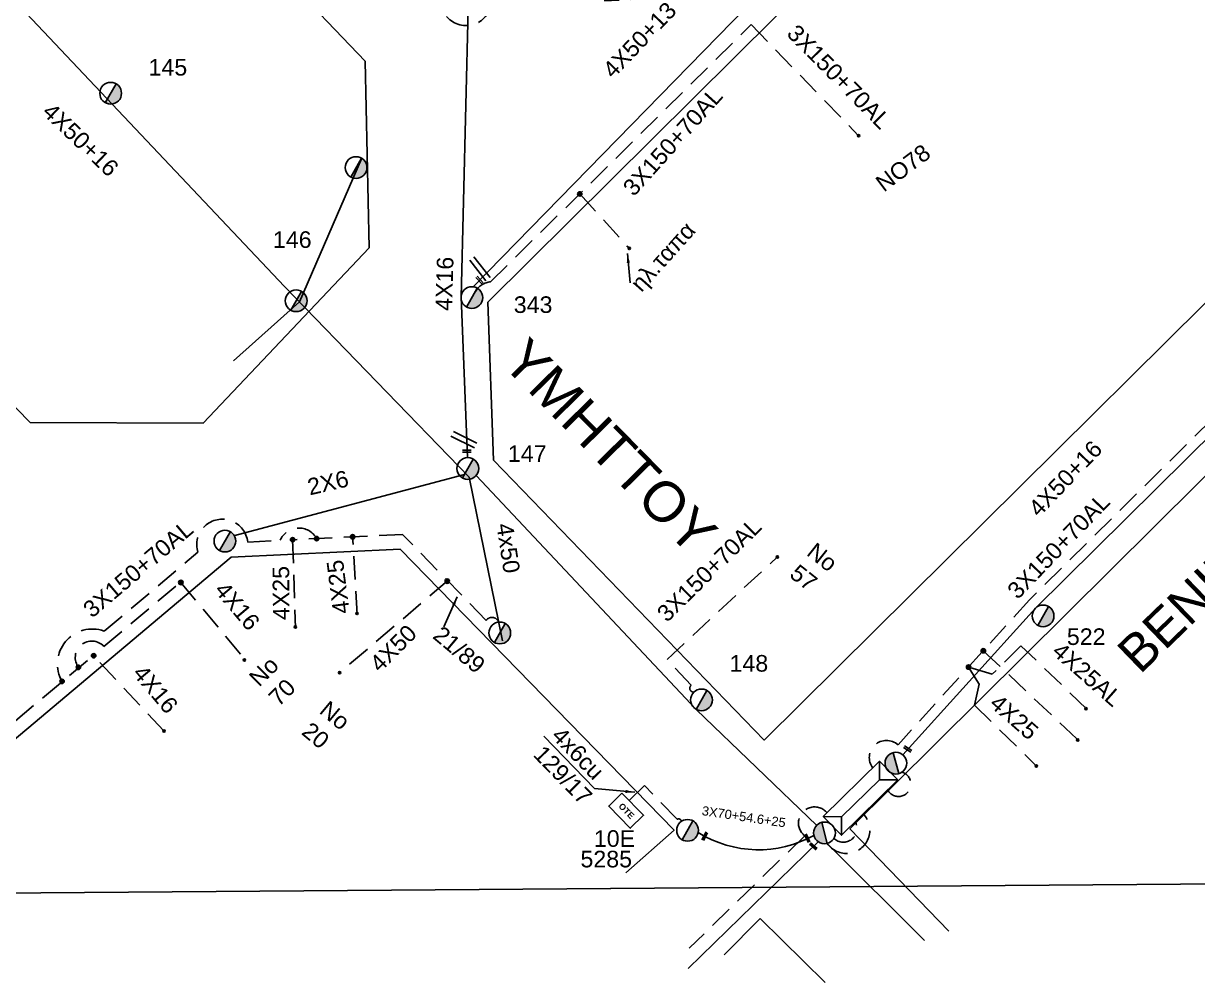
# Model space of a CAD drawing. Header units: millimetres. Extents: x 771 to 3391, y 686 to 1835.
# Drawn here: x 2036.1 to 2163.3, y 747.3 to 851.3 of the extents above; entities that cross this region are included whole.
import ezdxf

# ---------------------------------------------------------------- set-up
doc = ezdxf.new("R2010")
doc.units = ezdxf.units.MM
doc.linetypes.add('DASHED', pattern=[19.05, 12.7, -6.35])
for name, color, linetype in [('Pillar OTE', 7, 'Continuous'), ('Άγνωστα', 7, 'Continuous'), ('Γυμνά εναέρια ΧΤ (3Φ)   4x50CU', 7, 'Continuous'), ('Γυμνά εναέρια ΧΤ και ΦΟΠ (3Φ)   4x50+16AL', 7, 'Continuous'), ('Εναέρια παροχή ΧΤ 4x16', 7, 'SYN_LINE'), ('Εναέρια παροχή ΧΤ 4x25', 7, 'SYN_LINE'), ('Επιγραφές - Σχήματα', 7, 'Continuous'), ('Καλώδια ΧΤ   3x150+50CU', 7, 'DASHED'), ('Καλώδια ΧΤ   3x150+70AL', 7, 'DASHED'), ('Μηχανική τομή', 7, 'Continuous'), ('Στύλος ΦΜ', 7, 'Continuous'), ('Στύλος ΦΜ @ 1', 7, 'Continuous'), ('Συνδέσεις', 7, 'Continuous'), ('Συνεστραμμένα ΧΤ   3x70+54.6+25 AL', 7, 'SYN_LINE'), ('Τομή', 7, 'Continuous'), ('Υποσταθμός εναέριος 2 στύλων', 7, 'Continuous'), ('Υποσταθμός πόλεως', 7, 'Continuous'), ('Υπόβαθρο ΔΕΗ', 7, 'Continuous'), ('Υπόγεια καλώδια Παροχών ΧΤ   4x16AL', 7, 'DASHED'), ('Υπόγεια καλώδια Παροχών ΧΤ   4x50AL', 7, 'DASHED'), ('Υπόγεια καλώδια Παροχών ΧΤ   4x6', 7, 'DASHED')]:
    doc.layers.add(name, color=color, linetype=linetype)
doc.styles.add('arial', font='arial.ttf')
doc.styles.get("Standard").update_dxf_attribs({"font": 'arial.ttf'})
doc.linetypes.add('SYN_LINE', pattern='A,0.5,-0.0001,["/\\/\\/\\/",Standard,S=0.1,R=0,X=0,Y=-0.05],-0.25', length=0.7501)
doc.dimstyles.new('ISO-25', dxfattribs={"dimtxt": 2.5, "dimasz": 2.5, "dimexe": 1.25, "dimexo": 0.625, "dimtad": 1, "dimtxsty": 'Standard', "dimcen": 2.5, "dimadec": 0, "dimazin": 0, "dimtfac": 1, "dimtmove": 0, "dimatfit": 3, "dimfxl": 1, "dimarcsym": 0})

# ---------------------------------------------------------------- blocks, each defined once
blk = doc.blocks.new('ΥΠΑΡΧΩΝ ΤΣΙΜΕΝΤΕΝΙΟΣ ΣΤΥΛΟΣ')
at = {"layer": 'Στύλος ΦΜ'}
blk.add_hatch(color=7, dxfattribs=at).paths.add_polyline_path([(-1.29, -2.28, 0.574793), (2.62, 0, 0.268822), (1.3, 2.27)])
at = {"layer": 'Στύλος ΦΜ', "color": 7}
blk.add_line((-1.29, -2.28), (1.3, 2.27), dxfattribs=at)
blk.add_circle((0, 0), 2.62, dxfattribs=at)
at = {"layer": 'Στύλος ΦΜ', "flags": 4}
for tag, p in [('ΑΡΙΘΜΟΣ', (-4.68, 8.05)), ('ΤΥΠΟΣ', (-4.91, 3.03))]:
    blk.add_attdef(tag, p, '', height=4, dxfattribs=at)
blk = doc.blocks.new('ΜΗΧΑΝΙΚΗ ΤΟΜΗ')
at = {"layer": 'Μηχανική τομή', "ltscale": 40}
for p, q in [((-1.89, 0.78), (1.89, 0.78)), ((1.89, 0), (-1.89, 0))]:
    blk.add_line(p, q, dxfattribs=at)
blk = doc.blocks.new('_ΣΥΝΔΕΣΗ')
at = {"layer": 'Συνδέσεις', "linetype": 'SYN_LINE', "ltscale": 40}
blk.add_hatch(color=256, dxfattribs=at).paths.add_polyline_path([(0.5, -0.01, 1), (-0.5, -0.01, 1)])
at = {"layer": 'Συνδέσεις'}
blk.add_circle((0, -0.01), 0.5, dxfattribs=at)
blk = doc.blocks.new('ΤΟΜΗ')
at = {"layer": 'Τομή', "ltscale": 40}
for p, q in [((-5.68, 0), (5.68, 0)), ((5.68, -2.33), (-5.68, -2.33))]:
    blk.add_line(p, q, dxfattribs=at)
blk = doc.blocks.new('ΥΠΟΣΤΑΘΜΟΣ ΕΝΑΕΡΙΟΣ ΕΠΙ 2 ΣΤΥΛΩΝ')
at = {"layer": 'Υποσταθμός εναέριος 2 στύλων', "linetype": 'Continuous'}
for points in [[(-11.97, -2.11, 0.574793), (-8.45, -0.07, 0.268822), (-9.64, 1.98)], [(9.68, -2.15, 0.574793), (13.19, -0.1, 0.268822), (12.01, 1.95)]]:
    blk.add_hatch(color=256, dxfattribs=at).paths.add_polyline_path(points)
for p, q in [((-11.97, -2.11), (-9.64, 1.98)), ((9.68, -2.15), (12.01, 1.95))]:
    blk.add_line(p, q, dxfattribs=at)
for centre in [(-10.81, -0.07), (10.84, -0.1)]:
    blk.add_circle(centre, 2.36, dxfattribs=at)
at = {"layer": 'Υποσταθμός πόλεως', "linetype": 'Continuous', "ltscale": 40}
blk.add_lwpolyline([(-8.57, 2.82), (8.57, 2.82), (8.57, -2.82), (-8.57, -2.82)], close=True, dxfattribs=at)
for points in [[(-5.75, 0), (-8.57, 2.82)], [(5.75, 0), (8.57, 2.82)], [(-8.57, -2.82), (-5.75, 0)], [(-5.75, 0), (5.75, 0)], [(8.57, -2.82), (5.75, 0)]]:
    blk.add_lwpolyline(points, dxfattribs=at)
at = {"layer": 'Υποσταθμός εναέριος 2 στύλων', "ltscale": 40, "flags": 1}
for tag, p in [('ΜΕΤΑΣΧΗΜΑΤΙΣΜΟΣ', (14.09, 2.51)), ('ΙΣΧΥΣ', (14.07, -0.28)), ('ΑΡΙΘΜΟΣ', (14.19, -3))]:
    blk.add_attdef(tag, p, '', height=1.8, dxfattribs=at)
blk = doc.blocks.new('PILLAR ΟΤΕ')
at = {"layer": 'Pillar OTE', "ltscale": 40}
blk.add_lwpolyline([(-3.31, 2.02), (3.39, 2.02), (3.39, -1.99), (-3.31, -1.99)], close=True, dxfattribs=at)
at = {"layer": 'Pillar OTE', "insert": (-1.81, 0.71), "char_height": 1.3575, "width": 109.961, "attachment_point": 1}
blk.add_mtext('{\\fArial|b1|i0|c161|p34;OTE}', dxfattribs=at)

msp = doc.modelspace()

# ---------------------------------------------------------------- linework, layer by layer
at = {"layer": 'Άγνωστα', "color": 30}
for points in [[(2084.34801, 802.09259), (2064.35925, 822.7559), (2008.96761, 881.37319)], [(2065.97608, 821.08451), (2072.68873, 836.61112)]]:
    msp.add_lwpolyline(points, dxfattribs=at)
at = {"layer": 'Άγνωστα', "color": 85, "linetype": 'DASHED', "ltscale": 0.2}
msp.add_lwpolyline([(2096.3454, 832.7976), (2101.71664, 826.88263)], dxfattribs=at)
at = {"layer": 'Άγνωστα'}
msp.add_lwpolyline([(2065.97608, 821.08451), (2058.83237, 814.68605)], dxfattribs=at)
at = {"layer": 'Άγνωστα', "color": 1}
msp.add_lwpolyline([(2083.85359, 802.37445), (2058.8087, 795.73424)], dxfattribs=at)
at = {"layer": 'Άγνωστα', "color": 1, "linetype": 'DASHED', "ltscale": 0.2}
for points in [[(2087.57609, 786.36208, 0.602665177), (2086.22009, 786.55914), (2077.13897, 795.87886), (2065.22382, 795.30294)], [(2042.04336, 781.42865, -0.960632536), (2044.77527, 783.72522), (2052.96976, 790.61389)]]:
    msp.add_lwpolyline(points, format="xyb", dxfattribs=at)
for points in [[(2072.21698, 787.18893), (2071.72937, 795.61738)], [(2065.22382, 795.30294), (2065.53317, 785.73128)], [(2023.53538, 765.86998), (2043.62096, 782.75486)]]:
    msp.add_lwpolyline(points, dxfattribs=at)
at = {"layer": 'Άγνωστα', "color": 30, "linetype": 'DASHED', "ltscale": 0.2}
for points in [[(2151.30198, 776.94404), (2144.17057, 783.81321), (2141.06077, 780.71394), (2138.49663, 781.50103), (2139.65927, 779.63639), (2139.15217, 777.36256), (2145.80234, 770.80538)], [(2150.24285, 773.70916), (2140.09378, 783.26434)]]:
    msp.add_lwpolyline(points, dxfattribs=at)
at = {"layer": 'Γυμνά εναέρια ΧΤ (3Φ)   4x50CU', "color": 1, "linetype": 'Continuous'}
msp.add_lwpolyline([(2084.34801, 802.09259), (2087.99289, 784.33101)], dxfattribs=at)
at = {"layer": 'Γυμνά εναέρια ΧΤ και ΦΟΠ (3Φ)   4x50+16AL', "color": 133, "linetype": 'Continuous', "ltscale": 0.2}
msp.add_lwpolyline([(2162.66341, 897.13261), (2138.34075, 876.19932), (2116.0068, 854.7108), (2084.78731, 822.71906)], dxfattribs=at)
at = {"layer": 'Γυμνά εναέρια ΧΤ και ΦΟΠ (3Φ)   4x50+16AL', "color": 62, "linetype": 'Continuous', "ltscale": 0.2}
msp.add_lwpolyline([(2131.35587, 771.99416), (2145.75825, 787.89488), (2168.63874, 810.53905), (2187.74949, 828.77879), (2209.62845, 849.23743)], dxfattribs=at)
at = {"layer": 'Γυμνά εναέρια ΧΤ και ΦΟΠ (3Φ)   4x50+16AL', "color": 1, "linetype": 'Continuous', "ltscale": 0.2}
msp.add_lwpolyline([(2085.10873, 802.25057), (2108.97033, 776.90586), (2122.02992, 764.32984)], dxfattribs=at)
at = {"layer": 'Γυμνά εναέρια ΧΤ και ΦΟΠ (3Φ)   4x50+16AL', "color": 85, "linetype": 'Continuous', "ltscale": 0.2}
msp.add_lwpolyline([(2122.19949, 762.55041), (2108.08651, 748.81654)], dxfattribs=at)
at = {"layer": 'Καλώδια ΧΤ   3x150+50CU', "color": 85, "linetype": 'DASHED', "ltscale": 0.2}
msp.add_lwpolyline([(2081.962, 855.54832, 1.263801341), (2086.68086, 853.10796), (2102.35393, 853.92587), (2101.32696, 873.60507)], format="xyb", dxfattribs=at)
at = {"layer": 'Καλώδια ΧΤ   3x150+50CU', "color": 5, "linetype": 'DASHED', "ltscale": 0.2}
msp.add_lwpolyline([(2123.15528, 765.68608, 1.127926797), (2120.74752, 763.19992), (2108.22599, 751.01475)], format="xyb", dxfattribs=at)
at = {"layer": 'Καλώδια ΧΤ   3x150+50CU', "color": 62, "linetype": 'DASHED', "ltscale": 0.2}
msp.add_arc((2130.91037, 768.80561), 1.33869, 213.3351217, 74.3352259, dxfattribs=at)
at = {"layer": 'Καλώδια ΧΤ   3x150+50CU', "color": 85, "linetype": 'DASHED', "ltscale": 0.2}
msp.add_arc((2125.25566, 763.82005), 2.53406, 214.8179791, 40.7197811, dxfattribs=at)
at = {"layer": 'Καλώδια ΧΤ   3x150+50CU', "color": 1, "linetype": 'DASHED', "ltscale": 0.2}
msp.add_arc((2124.91561, 763.99001), 1.48321, 226.4272219, 29.8969544, dxfattribs=at)
at = {"layer": 'Καλώδια ΧΤ   3x150+70AL', "color": 30, "linetype": 'DASHED', "ltscale": 0.2}
msp.add_lwpolyline([(2209.52129, 855.30179), (2204.74116, 850.61988, 0.274021484), (2204.4364, 848.04111), (2205.19003, 847.25088), (2186.68855, 829.95047), (2167.52172, 810.98159), (2145.10077, 788.79221), (2130.84696, 773.05554, 0.913850915), (2128.11945, 770.55054)], format="xyb", dxfattribs=at)
at = {"layer": 'Καλώδια ΧΤ   3x150+70AL', "color": 85, "linetype": 'DASHED', "ltscale": 0.2}
msp.add_lwpolyline([(2085.04138, 822.21265, -0.237205405), (2086.69158, 823.26374), (2114.92994, 851.15121), (2114.92994, 851.15121), (2114.92994, 851.15121), (2126.5822, 839.0983)], format="xyb", dxfattribs=at)
at = {"layer": 'Καλώδια ΧΤ   3x150+70AL', "color": 1, "linetype": 'DASHED', "ltscale": 0.2}
msp.add_lwpolyline([(2040.25147, 779.92231, -0.700508494), (2044.80421, 785.39431), (2054.9693, 793.93956, -1.105620224), (2060.35846, 795.04884), (2063.88149, 795.23806, -0.626719117), (2067.82338, 795.42859)], format="xyb", dxfattribs=at)
at = {"layer": 'Καλώδια ΧΤ   3x150+70AL', "color": 1, "ltscale": 0.2}
msp.add_lwpolyline([(2108.73564, 778.77987, -0.725715758), (2108.42226, 779.51739), (2105.81365, 782.32399), (2105.81365, 782.32399), (2105.81365, 782.32399), (2117.77233, 793.43902)], format="xyb", dxfattribs=at)
at = {"layer": 'Συνεστραμμένα ΧΤ   3x70+54.6+25 AL', "color": 85, "linetype": 'SYN_LINE', "ltscale": 20}
msp.add_lwpolyline([(2084.23922, 852.81682), (2083.48332, 821.60715), (2084.17485, 804.20211)], dxfattribs=at)
at = {"layer": 'Συνεστραμμένα ΧΤ   3x70+54.6+25 AL', "color": 85, "linetype": 'SYN_LINE', "ltscale": 15}
msp.add_lwpolyline([(2123.17528, 762.37318), (2133.70705, 751.84235)], dxfattribs=at)
at = {"layer": 'Συνεστραμμένα ΧΤ   3x70+54.6+25 AL', "linetype": 'SYN_LINE', "ltscale": 15}
msp.add_arc((2115.73051, 774.01914), 12.33405, 237.9975564, 299.1146098, dxfattribs=at)
at = {"layer": 'Υπόβαθρο ΔΕΗ'}
for points in [[(887.18759, 748.25165), (2875.29445, 763.38266), (2895.53155, 1762.67838)], [(2116.33798, 773.57288), (2087.00282, 803.90822), (2086.39108, 821.04903), (2153.16594, 887.32894), (2191.74828, 848.29805), (2116.33798, 773.57288), (2116.33798, 773.57288)], [(2016.3797, 847.22156), (2035.02385, 865.6327), (2055.08297, 866.00723), (2073.09266, 847.17356), (2073.5338, 826.94972), (2055.53277, 807.95179), (2036.78593, 808.01421), (2016.63446, 828.65963), (2016.3797, 847.22156)], [(2125.64281, 763.95081), (2201.0605, 838.82361), (2246.21672, 793.29607), (2213.16641, 761.2276)], [(2022.1763, 757.45528), (2019.27272, 760.35573), (2058.57131, 793.39195), (2076.87869, 794.27683), (2106.58143, 763.79368), (2101.35535, 759.19472)], [(2092.4532, 773.99129), (2097.95921, 768.34061)], [(2125.64281, 763.95081), (2136.35783, 752.87045)], [(2115.89883, 754.23147), (2112.00704, 750.27688)], [(2115.89883, 754.23147), (2122.95025, 747.29205)]]:
    msp.add_lwpolyline(points, dxfattribs=at)
at = {"layer": 'Υπόγεια καλώδια Παροχών ΧΤ   4x16AL', "color": 1, "linetype": 'DASHED', "ltscale": 0.2}
for points in [[(2053.08255, 790.70871), (2060.00568, 782.38461)], [(2051.26007, 774.5646), (2043.62096, 782.75486), (2043.62096, 782.75486)]]:
    msp.add_lwpolyline(points, dxfattribs=at)
at = {"layer": 'Υπόγεια καλώδια Παροχών ΧΤ   4x50AL', "color": 1, "linetype": 'DASHED', "ltscale": 0.2}
msp.add_lwpolyline([(2082.03279, 790.85645), (2070.22918, 780.81103)], dxfattribs=at)
at = {"layer": 'Υπόγεια καλώδια Παροχών ΧΤ   4x6', "linetype": 'DASHED', "ltscale": 0.2}
msp.add_lwpolyline([(2107.35085, 764.74858, 0.602623765), (2106.92409, 764.99403), (2103.35345, 768.65848), (2101.68978, 767.0374)], format="xyb", dxfattribs=at)

# ---------------------------------------------------------------- block references
at = {"layer": 'Pillar OTE', "xscale": 0.5, "yscale": 0.5, "zscale": 0.5, "rotation": 314.2571081684038}
msp.add_blockref('PILLAR ΟΤΕ', (2101.35764, 765.93407), dxfattribs=at)
at = {"layer": 'Μηχανική τομή'}
for p, xscale, yscale, zscale, rotation in [((2085.4179, 823.38016), 0.2500000000001928, 0.2500000000001928, 0.2500000000001928, 312.6268794242704), ((2131.83939, 772.52799), 0.249999999999919, 0.249999999999919, 0.249999999999919, 328.1658736707066), ((2109.8178, 763.19469), 0.249999999999919, 0.249999999999919, 0.249999999999919, 242.5771745214796), ((2120.92671, 762.88841), 0.249999999999919, 0.249999999999919, 0.249999999999919, 295.2353343100826), ((2121.60124, 761.98509), 0.249999999999919, 0.249999999999919, 0.249999999999919, 319.3337679246414)]:
    msp.add_blockref('ΜΗΧΑΝΙΚΗ ΤΟΜΗ', p, dxfattribs=dict(at, xscale=xscale, yscale=yscale, zscale=zscale, rotation=rotation))
at = {"layer": 'Μηχανική τομή', "xscale": 0.25, "yscale": 0.25, "zscale": 0.25}
msp.add_blockref('ΜΗΧΑΝΙΚΗ ΤΟΜΗ', (2084.11342, 804.80065), dxfattribs=at)
at = {"layer": 'Στύλος ΦΜ @ 1', "ltscale": 40}
ref = msp.add_blockref('ΥΠΑΡΧΩΝ ΤΣΙΜΕΝΤΕΝΙΟΣ ΣΤΥΛΟΣ', (2045.50605, 843.70483), dxfattribs=dict(at, xscale=0.4499999999998181, yscale=0.4499999999998181, zscale=0.4499999999998181))
ref.add_attrib('ΤΥΠΟΣ', '145', (2049.60919, 845.62335), dxfattribs={"layer": 'Στύλος ΦΜ', "height": 1.8, "flags": 4})
at = {"layer": 'Στύλος ΦΜ @ 1', "ltscale": 40, "xscale": 0.4499999999998181, "yscale": 0.4499999999998181, "zscale": 0.4499999999998181}
for p in [(2072.10086, 835.65056), (2057.89557, 795.15672), (2087.68321, 785.18919)]:
    msp.add_blockref('ΥΠΑΡΧΩΝ ΤΣΙΜΕΝΤΕΝΙΟΣ ΣΤΥΛΟΣ', p, dxfattribs=at)
at = {"layer": 'Στύλος ΦΜ @ 1', "ltscale": 40}
ref = msp.add_blockref('ΥΠΑΡΧΩΝ ΤΣΙΜΕΝΤΕΝΙΟΣ ΣΤΥΛΟΣ', (2065.6083, 821.20552), dxfattribs=dict(at, xscale=0.4499999999998181, yscale=0.4499999999998181, zscale=0.4499999999998181))
ref.add_attrib('ΤΥΠΟΣ', '146', (2063.09174, 826.94038), dxfattribs={"layer": 'Στύλος ΦΜ', "height": 1.8, "flags": 4})
ref = msp.add_blockref('ΥΠΑΡΧΩΝ ΤΣΙΜΕΝΤΕΝΙΟΣ ΣΤΥΛΟΣ', (2084.65962, 821.54824), dxfattribs=dict(at, xscale=0.4499999999998181, yscale=0.4499999999998181, zscale=0.4499999999998181))
ref.add_attrib('ΤΥΠΟΣ', '343', (2089.19773, 819.88876), dxfattribs={"layer": 'Στύλος ΦΜ', "height": 1.8, "flags": 4})
ref = msp.add_blockref('ΥΠΑΡΧΩΝ ΤΣΙΜΕΝΤΕΝΙΟΣ ΣΤΥΛΟΣ', (2084.22161, 803.02527), dxfattribs=dict(at, xscale=0.4499999999998181, yscale=0.4499999999998181, zscale=0.4499999999998181))
ref.add_attrib('ΤΥΠΟΣ', '147', (2088.56144, 803.73172), dxfattribs={"layer": 'Στύλος ΦΜ', "height": 1.8, "flags": 4})
ref = msp.add_blockref('ΥΠΑΡΧΩΝ ΤΣΙΜΕΝΤΕΝΙΟΣ ΣΤΥΛΟΣ', (2146.56733, 787.039), dxfattribs=dict(at, xscale=0.4499999999998181, yscale=0.4499999999998181, zscale=0.4499999999998181))
ref.add_attrib('ΤΥΠΟΣ', '522', (2149.14809, 783.89063), dxfattribs={"layer": 'Στύλος ΦΜ', "height": 1.8, "flags": 4})
ref = msp.add_blockref('ΥΠΑΡΧΩΝ ΤΣΙΜΕΝΤΕΝΙΟΣ ΣΤΥΛΟΣ', (2109.55137, 777.93033), dxfattribs=dict(at, xscale=0.4499999999998181, yscale=0.4499999999998181, zscale=0.4499999999998181))
ref.add_attrib('ΤΥΠΟΣ', '148', (2112.58237, 780.9978), dxfattribs={"layer": 'Στύλος ΦΜ', "height": 1.8, "flags": 4})
ref = msp.add_blockref('ΥΠΑΡΧΩΝ ΤΣΙΜΕΝΤΕΝΙΟΣ ΣΤΥΛΟΣ', (2108.03965, 763.79323), dxfattribs=dict(at, xscale=0.4499999999998181, yscale=0.4499999999998181, zscale=0.4499999999998181))
ref.add_attrib('ΤΥΠΟΣ', '10Ε', (2097.8778, 762.00096), dxfattribs={"layer": 'Στύλος ΦΜ', "height": 1.8, "flags": 4})
ref.add_attrib('ΑΡΙΘΜΟΣ', '5285', (2096.42562, 759.7777), dxfattribs={"layer": 'Στύλος ΦΜ', "height": 1.8, "flags": 4})
at = {"layer": 'Συνδέσεις'}
for p, xscale, yscale, zscale in [((2126.5822, 839.0983), 0.25, 0.25, 0.25), ((2096.3454, 832.7976), 0.4777242751394019, 0.4777242751394019, 0.4777242751394019), ((2101.71664, 826.88263), 0.25, 0.25, 0.25), ((2065.22382, 795.30294), 0.4777242751394019, 0.4777242751394019, 0.4777242751394019), ((2067.82338, 795.42859), 0.4777242751394019, 0.4777242751394019, 0.4777242751394019), ((2071.72937, 795.61738), 0.4777242751394019, 0.4777242751394019, 0.4777242751394019), ((2117.77233, 793.43902), 0.25, 0.25, 0.25), ((2053.11458, 790.67019), 0.4777242751394019, 0.4777242751394019, 0.4777242751394019), ((2081.98503, 790.8158), 0.4777242751394019, 0.4777242751394019, 0.4777242751394019), ((2072.2103, 787.30428), 0.25, 0.25, 0.25), ((2065.52939, 785.84812), 0.25, 0.25, 0.25), ((2043.66572, 782.72703), 0.4777242751394019, 0.4777242751394019, 0.4777242751394019), ((2140.09378, 783.26434), 0.4777242751394019, 0.4777242751394019, 0.4777242751394019), ((2042.0104, 781.4726), 0.4777242751394019, 0.4777242751394019, 0.4777242751394019), ((2060.00963, 782.26254), 0.25, 0.25, 0.25), ((2138.49271, 781.4967), 0.4777242751394019, 0.4777242751394019, 0.4777242751394019), ((2040.23701, 779.94193), 0.4777242751394019, 0.4777242751394019, 0.4777242751394019), ((2070.31568, 780.88464), 0.25, 0.25, 0.25), ((2151.20901, 777.00027), 0.25, 0.25, 0.25), ((2051.29662, 774.56009), 0.25, 0.25, 0.25), ((2150.3303, 773.59161), 0.25, 0.25, 0.25), ((2145.83999, 770.76826), 0.25, 0.25, 0.25)]:
    msp.add_blockref('_ΣΥΝΔΕΣΗ', p, dxfattribs=dict(at, xscale=xscale, yscale=yscale, zscale=zscale))
at = {"layer": 'Τομή', "xscale": 0.2499999999999669, "yscale": 0.2499999999999669, "zscale": 0.2499999999999669}
for p, rotation in [((2085.75429, 824.86274), 308.1680509152084), ((2083.92211, 806.41148), 333.3547374449722)]:
    msp.add_blockref('ΤΟΜΗ', p, dxfattribs=dict(at, rotation=rotation))
at = {"layer": 'Υποσταθμός εναέριος 2 στύλων', "xscale": 0.4999999999999998, "yscale": 0.4999999999999998, "zscale": 0.4999999999999998, "rotation": 224.4187307852314}
msp.add_blockref('ΥΠΟΣΤΑΘΜΟΣ ΕΝΑΕΡΙΟΣ ΕΠΙ 2 ΣΤΥΛΩΝ', (2126.78308, 767.27013), dxfattribs=at)

# ---------------------------------------------------------------- texts
at = {"ltscale": 40, "insert": (2090.79812, 817.47906), "char_height": 4, "width": 50.2149778, "attachment_point": 1, "rotation": 314.5238529, "style": 'arial'}
msp.add_mtext('{\\H1.083x;ΥΜΗΤΤΟΥ}', dxfattribs=at)
at = {"layer": 'Άγνωστα', "color": 7, "attachment_point": 1}
for s, gutter_width, insert, char_height, rotation in [('4X50+13', 12.5, (2098.66644, 846.45393), 1.8, 46.2596131), ('4X50+16', 12.5, (2039.21846, 842.83314), 1.8, 316.2596131), ('NO78', 12.5, (2128.22722, 834.36529), 1.8, 37.0025312), ('4X50+16', 12.5, (2144.81679, 798.90909), 1.8, 46.2596131), ('2X6', 12.5, (2066.67625, 801.85399), 1.8, 13.1518498), ('4x50', 12.5, (2089.09332, 797.22002), 1.8, 278.5726513), ('4X50', 12.5, (2073.41101, 782.10434), 1.8, 44.9847895), ('21/89', 2.16938, (2081.45351, 786.09093), 1.8, 320.184843), ('4X25AL', 12.5, (2148.61014, 784.33851), 1.8, 318.618173), ('3X70+54.6+25', 12.5, (2109.67657, 766.43998), 1, 351.5454811)]:
    msp.add_mtext_dynamic_manual_height_columns(s, width=1.8, gutter_width=gutter_width, heights=[0.04535], dxfattribs=dict(at, insert=insert, char_height=char_height, rotation=rotation))
at = {"layer": 'Άγνωστα', "color": 7}
note = msp.add_mtext_dynamic_manual_height_columns('No ', width=1.8, gutter_width=1.84987, heights=[0.04535, 0], dxfattribs=dict(at, insert=(2119.08285, 797.38088), char_height=1.8, attachment_point=1, rotation=321.6739959))
for column, words in zip(note.columns.linked_columns, ['57']):
    column.text = words
note = msp.add_mtext_dynamic_manual_height_columns('No ', width=1.8, gutter_width=1.72629, heights=[0.04535, 0], dxfattribs=dict(at, insert=(2057.83315, 778.03433), char_height=1.8, attachment_point=1, rotation=44.9847895))
for column, words in zip(note.columns.linked_columns, ['70']):
    column.text = words
note = msp.add_mtext_dynamic_manual_height_columns('No ', width=1.8, gutter_width=2.16938, heights=[0.04535, 0], dxfattribs=dict(at, insert=(2066.11035, 780.51436), char_height=1.8, attachment_point=1, rotation=320.184843))
for column, words in zip(note.columns.linked_columns, ['20']):
    column.text = words
at = {"layer": 'Εναέρια παροχή ΧΤ 4x16', "color": 7, "char_height": 1.8, "attachment_point": 1}
for insert, rotation in [((2080.7005, 820.13864), 88.3193354), ((2058.0404, 790.94093), 310.067693), ((2049.17082, 781.92594), 310.067693)]:
    msp.add_mtext_dynamic_manual_height_columns('4X16', width=1.8, gutter_width=12.5, heights=[0.04535], dxfattribs=dict(at, insert=insert, rotation=rotation))
at = {"layer": 'Εναέρια παροχή ΧΤ 4x25', "color": 7, "char_height": 1.8, "attachment_point": 1}
for insert, rotation in [((2069.63282, 787.1559), 97.2387289), ((2063.09829, 786.57414), 90.4964814), ((2141.83421, 778.69682), 318.618173)]:
    msp.add_mtext_dynamic_manual_height_columns('4X25', width=1.8, gutter_width=12.5, heights=[0.04535], dxfattribs=dict(at, insert=insert, rotation=rotation))
at = {"layer": 'Επιγραφές - Σχήματα', "insert": (2154.27982, 783.49464), "char_height": 4, "width": 69.1904103, "attachment_point": 1, "rotation": 43.9890915, "style": 'arial'}
msp.add_mtext('ΒΕΝΙΖΕΛΟΥ', dxfattribs=at)
at = {"layer": 'Καλώδια ΧΤ   3x150+70AL', "color": 7, "char_height": 1.8, "attachment_point": 1}
for s, insert, rotation in [('3X150+70AL', (2119.9559, 851.32892), 314.6315244), ('3X150+70AL', (2100.87252, 833.63224), 48.0995276), ('ηλ.ταπα', (2101.68557, 823.24908), 48.0995276), ('3X150+70AL', (2142.52734, 789.99179), 46.1040931), ('3X150+70AL', (2042.32294, 788.10797), 40.2792158), ('3X150+70AL', (2104.54672, 787.54359), 44.6937483)]:
    msp.add_mtext_dynamic_manual_height_columns(s, width=1.8, gutter_width=12.5, heights=[0.04535], dxfattribs=dict(at, insert=insert, rotation=rotation))
at = {"layer": 'Υπόγεια καλώδια Παροχών ΧΤ   4x50AL', "color": 7, "ltscale": 0.2, "char_height": 1.8, "attachment_point": 1, "rotation": 314.253}
for s, insert in [('4x6cu', (2094.47636, 775.17951)), ('129/17', (2092.48966, 773.16951))]:
    msp.add_mtext_dynamic_manual_height_columns(s, width=1.8, gutter_width=12.5, heights=[0.11759], dxfattribs=dict(at, insert=insert))

# ---------------------------------------------------------------- leaders
at = {"layer": 'Επιγραφές - Σχήματα', "ltscale": 40}
for points in [[(2101.52594, 826.32254), (2101.80321, 823.15601)], [(2083.07905, 789.12228), (2081.62224, 785.85056)], [(2102.3042, 767.91329), (2097.95921, 768.34061)]]:
    msp.add_leader(points, dimstyle='ISO-25', override={"dimasz": 1, "dimtad": 0}, dxfattribs=at)

doc.saveas('drawing.dxf')
